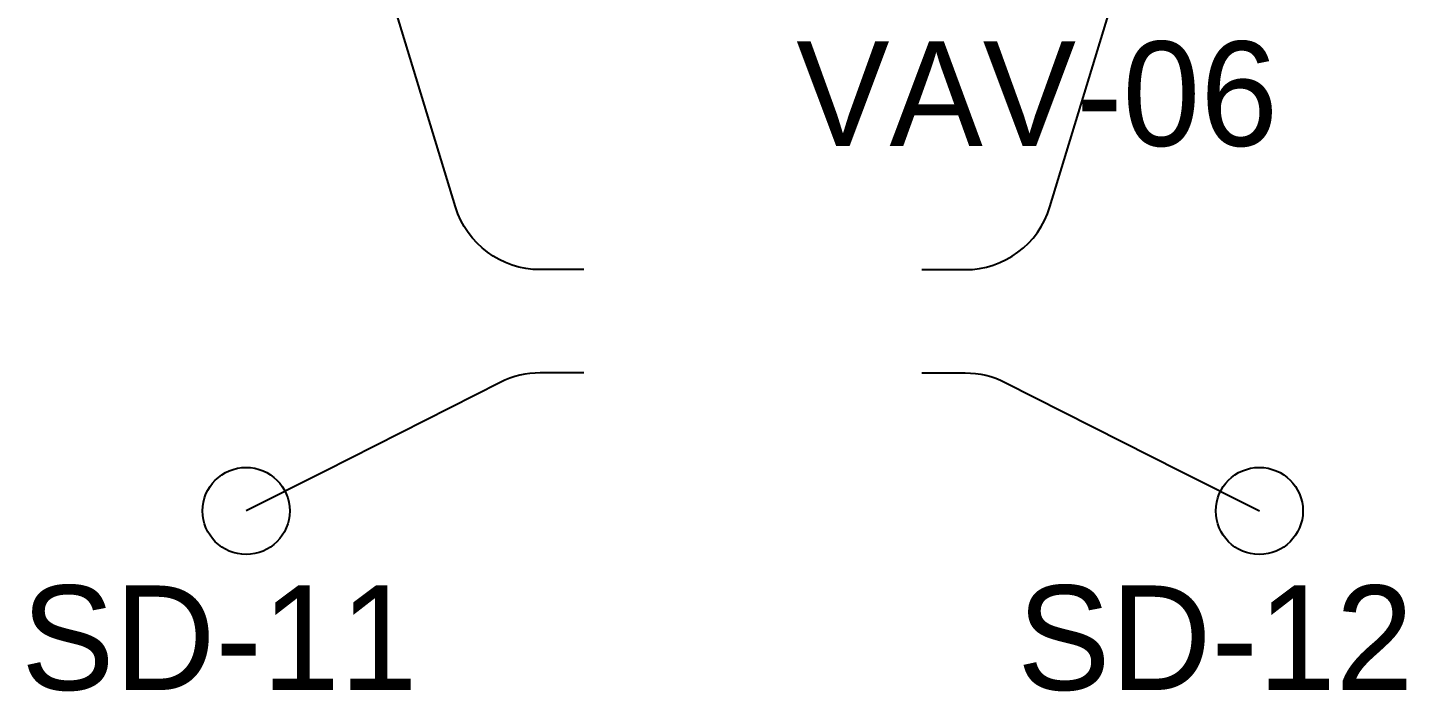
# Model space of a CAD drawing. Header units: metres. Extents: x 0.1 to 41.9, y 0.9 to 39.
# Drawn here: x 37.135 to 41.883, y 3.84 to 6.127 of the extents above; entities that cross this region are included whole.
import ezdxf

# ---------------------------------------------------------------- set-up
doc = ezdxf.new("R2010")
doc.units = ezdxf.units.M
for name, color, linetype in [('BSA_BRANCH_AXIS', 5, 'Continuous'), ('BSA_BRANCH_LABEL', 3, 'Continuous'), ('BSA_TERMINAL_CENTRE', 3, 'Continuous'), ('BSA_VAV_LABEL', 7, 'Continuous')]:
    doc.layers.add(name, color=color, linetype=linetype)

msp = doc.modelspace()

# ---------------------------------------------------------------- linework, layer by layer
at = {"layer": 'BSA_BRANCH_AXIS'}
for points in [[(39.0498, 5.2926), (38.8998, 5.2926, -0.330046), (38.6082, 5.5086), (37.9759, 7.5848), (37.8871, 7.8764)], [(40.2135, 5.2926), (40.3635, 5.2926, 0.330046), (40.6551, 5.5086), (41.2874, 7.5848), (41.3762, 7.8764)], [(39.0498, 4.937), (38.8998, 4.937, 0.117638), (38.7622, 4.9042), (38.159, 4.599), (37.8871, 4.4614)], [(40.2135, 4.937), (40.3635, 4.937, -0.117638), (40.5011, 4.9042), (41.1042, 4.599), (41.3762, 4.4614)]]:
    msp.add_lwpolyline(points, format="xyb", dxfattribs=at)
at = {"layer": 'BSA_TERMINAL_CENTRE'}
for centre in [(37.8871, 4.4614), (41.3762, 4.4614)]:
    msp.add_circle(centre, 0.15, dxfattribs=at)

# ---------------------------------------------------------------- texts
at = {"layer": 'BSA_BRANCH_LABEL'}
for s, p in [('SD-11', (37.1127, 3.8448)), ('SD-12', (40.5424, 3.8448))]:
    msp.add_text(s, height=0.36, dxfattribs=at).set_placement(p)
at = {"layer": 'BSA_VAV_LABEL'}
msp.add_text('VAV-06', height=0.36, dxfattribs=at).set_placement((39.7816, 5.7189))

doc.saveas('drawing.dxf')
